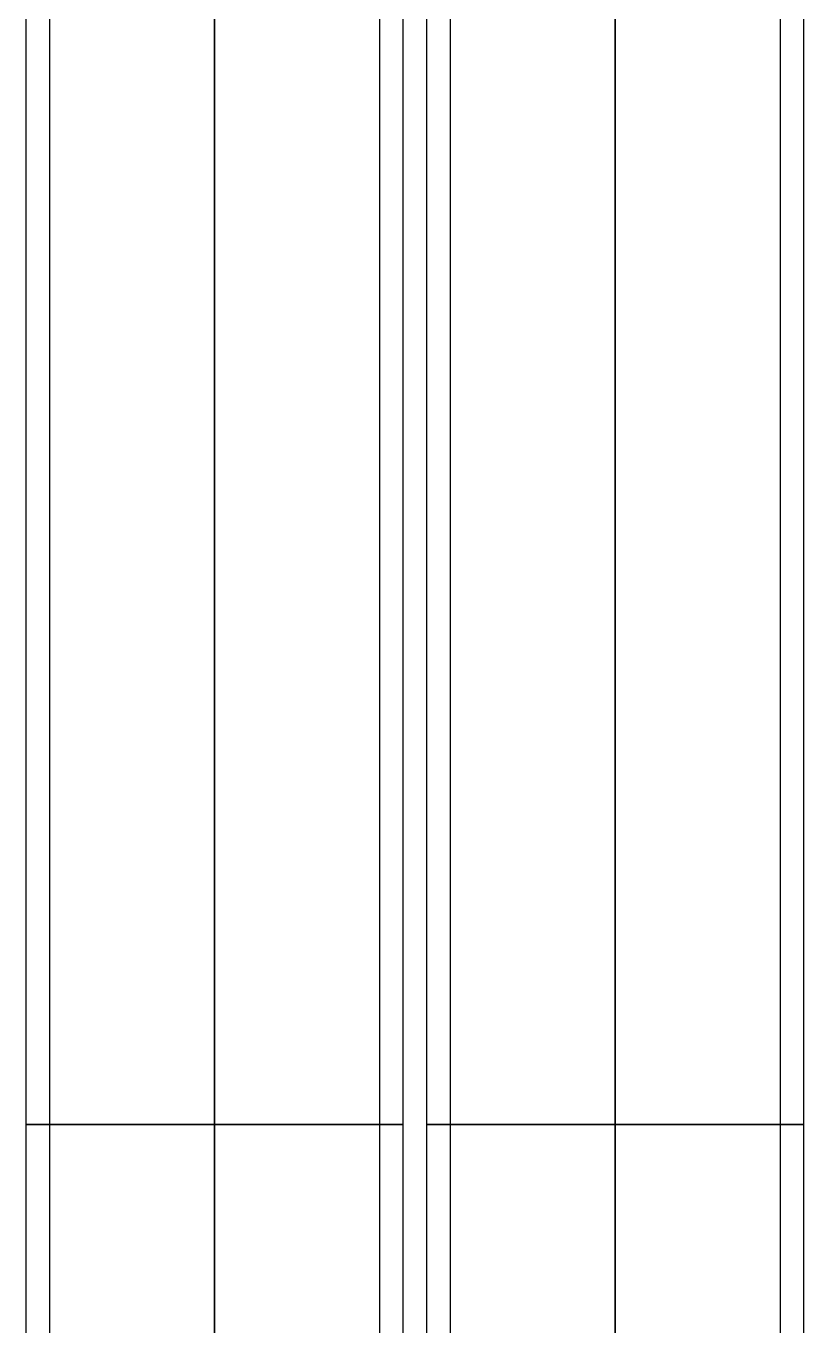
# Model space of a CAD drawing. Header units: millimetres. Extents: x -15 to 2394, y 470 to 1936.
# Drawn here: x 1173.6 to 1207, y 525.1 to 580.3 of the extents above; entities that cross this region are included whole.
import ezdxf

# ---------------------------------------------------------------- set-up
doc = ezdxf.new("R2010")
doc.units = ezdxf.units.MM
doc.header["$MEASUREMENT"] = 0
doc.layers.add('Default', color=7, linetype='Continuous', true_color=0x000000)

# ---------------------------------------------------------------- blocks, each defined once
blk = doc.blocks.new('lower tube_Rr 105mm')
at = {"layer": 'Default'}
for p, q in [((-8, 105), (-7, 105)), ((-8, 105), (-8, 0)), ((-7, 105), (-7, 0)), ((0, 0, 7), (0, 105, 7)), ((0, 105, -7), (0, 0, -7)), ((0, 105, 8), (0, 0, 8)), ((0, 0, -8), (0, 105, -8)), ((0, 105, -8), (0, 105, -7)), ((0, 105, 7), (0, 105, 8)), ((7, 105), (8, 105)), ((7, 105), (7, 0)), ((8, 105), (8, 0)), ((-8, 0), (-7, 0)), ((0, 0, -8), (0, 0, -7)), ((0, 0, 7), (0, 0, 8)), ((7, 0), (8, 0))]:
    blk.add_line(p, q, dxfattribs=at)
at = {"layer": 'Default', "extrusion": (0, 1, 0)}
for centre, radius, start, end in [((0, 0, 105), 8, 270, 90), ((0, 0, 105), 7, 270, 90), ((0, 0, 105), 8, 90, 270), ((0, 0, 105), 7, 90, 270), ((0, 0, 52.5), 8, 270, 90), ((0, 0, 52.5), 7, 270, 90), ((0, 0, 52.5), 8, 90, 270), ((0, 0, 52.5), 7, 90, 270)]:
    blk.add_arc(centre, radius, start, end, dxfattribs=at)
at = {"layer": 'Default', "extrusion": (1.11022e-15, 1, 4.93038e-32)}
blk.add_arc((0, 0), 8, 270, 90, dxfattribs=at)
at = {"layer": 'Default', "extrusion": (1.26883e-15, 1, 5.63472e-32)}
blk.add_arc((0, 0), 7, 270, 90, dxfattribs=at)
at = {"layer": 'Default', "extrusion": (-1.11022e-15, 1, -4.93038e-32)}
blk.add_arc((0, 0), 8, 90, 270, dxfattribs=at)
at = {"layer": 'Default', "extrusion": (-1.26883e-15, 1, -5.63472e-32)}
blk.add_arc((0, 0), 7, 90, 270, dxfattribs=at)

msp = doc.modelspace()

# ---------------------------------------------------------------- block references
at = {"layer": 'Default'}
msp.add_blockref('lower tube_Rr 105mm', (1181.602, 481.203, 982.897), dxfattribs=at)
at = {"layer": 'Default', "extrusion": (2.23564e-08, 7.62441e-24, -1), "rotation": 359.9999999999999}
msp.add_blockref('lower tube_Rr 105mm', (-1198.603, 481.203, -982.897), dxfattribs=at)

doc.saveas('drawing.dxf')
